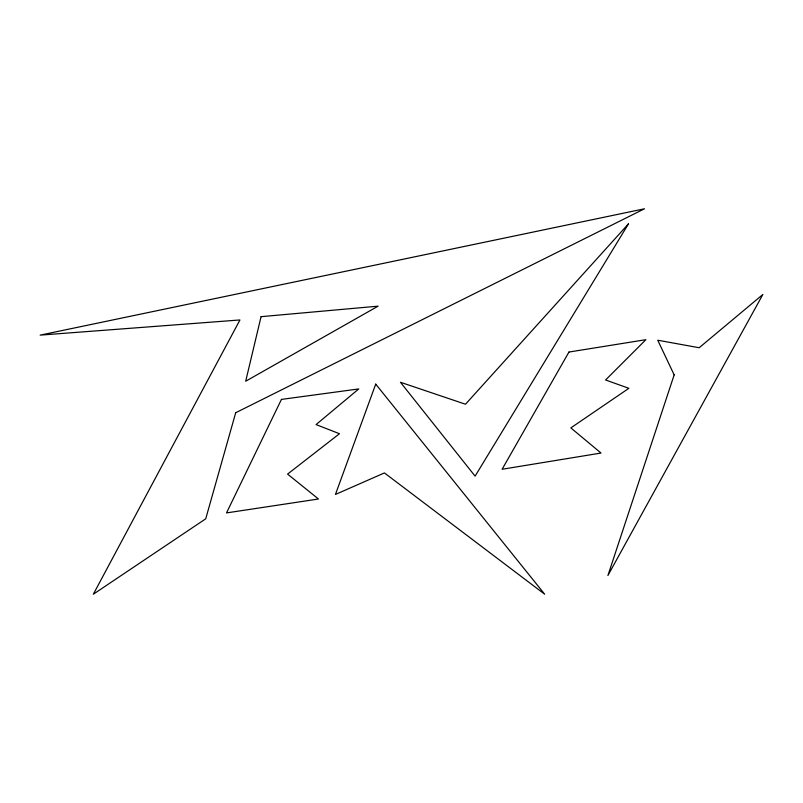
<?xml version="1.0" encoding="UTF-8"?>
<svg xmlns="http://www.w3.org/2000/svg" width="803" height="803" viewBox="0 0 803 803"><rect width="100%" height="100%" fill="white"/><g stroke="black" fill="none" stroke-linecap="round" stroke-linejoin="round"><path stroke-width="1.2" d="M261.065 316.673L245.688 381.234L378.103 306.164L261.065 316.673M235.701 412.742L205.729 518.798L93.339 594.22L239.946 319.955L40.15 335.132L644.508 208.78L235.701 412.742M674.159 374.891L607.901 575.54L762.85 294.49L699.182 347.739L657.757 340.221L674.159 374.891M375.724 384.125L335.443 494.447L384.436 472.927L544.685 594.22L375.724 384.125M281.441 399.412L226.506 512.916L318.47 499.004L287.574 474.101L339.478 433.72L316.061 424.586L358.77 388.933L281.441 399.412M568.956 352.045L502.106 469.263L601.025 453.043L570.833 427.899L628.879 388.311L605.582 379.98L645.873 339.689L568.956 352.045M628.468 223.866L475.095 476.139L400.456 382.268L465.499 404.23L628.468 223.866"/></g></svg>
